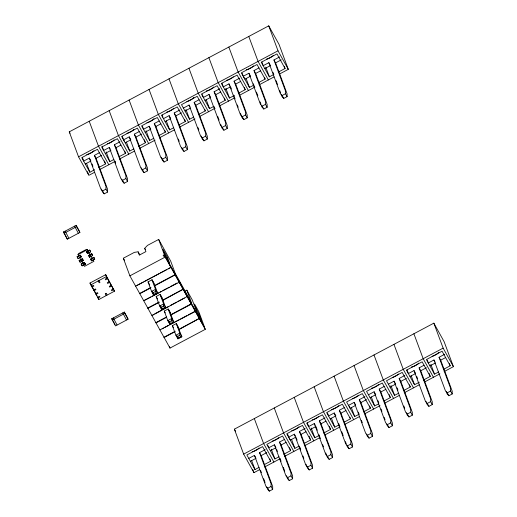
<?xml version="1.0" encoding="UTF-8"?>
<svg xmlns="http://www.w3.org/2000/svg" width="517" height="517" viewBox="0 0 517 517"><rect width="100%" height="100%" fill="white"/><g stroke="black" fill="none" stroke-linecap="round" stroke-linejoin="round"><path stroke-width="0.78" d="M101.364 188.963L102.489 191.994L104.227 193.843L107.575 192.065L105.953 189.144L105.966 186.366L94.437 155.358L99.374 152.735M107.575 192.065L107.588 189.28L96.059 158.28L94.437 155.358M121.592 179.121L122.439 181.389L124.17 183.238L127.518 181.461L125.896 178.546L125.915 175.767L114.38 144.76L120.022 141.761M127.518 181.461L127.531 178.682L116.002 147.675L114.38 144.76M141.257 167.767L142.382 170.791L144.12 172.639L147.468 170.862L145.846 167.941L145.859 165.162L134.33 134.155L139.26 131.531M147.468 170.862L147.481 168.083L135.952 137.076L134.33 134.155M161.207 157.168L162.332 160.192L164.063 162.041L167.411 160.264L165.789 157.342L165.808 154.564L154.273 123.557L159.21 120.933M167.411 160.264L167.424 157.485L155.895 126.478L154.273 123.557M181.435 147.319L182.275 149.587L184.013 151.436L187.361 149.659L185.739 146.744L185.752 143.965L174.223 112.958L179.864 109.959M187.361 149.659L187.374 146.88L175.838 115.873L174.223 112.958M201.1 135.965L202.225 138.989L203.957 140.837L207.304 139.06L205.682 136.139L205.695 133.36L194.166 102.353L199.103 99.736M207.304 139.06L207.317 136.281L195.788 105.274L194.166 102.353M220.765 124.61L222.168 128.39L223.906 130.239L227.247 128.462L225.632 125.541L225.645 122.762L214.116 91.755L219.757 88.756M227.247 128.462L227.267 125.683L215.731 94.676L214.116 91.755M240.431 113.249L242.118 117.786L243.85 119.64L247.197 117.857L245.575 114.942L245.588 112.163L234.059 81.156L239.701 78.157M247.197 117.857L247.21 115.078L235.681 84.071L234.059 81.156M261.499 105.675L262.061 107.187L263.799 109.035L267.14 107.258L265.525 104.337L265.538 101.558L254.009 70.551L258.939 67.934M267.14 107.258L267.16 104.479L255.624 73.472L254.009 70.551M266.753 487.033L267.599 489.302L269.338 491.15L272.679 489.373L271.057 486.452L271.076 483.673L259.54 452.666L265.182 449.667M272.679 489.373L272.698 486.594L261.163 455.587L259.54 452.666M281.164 94.32L282.011 96.589L283.743 98.437L287.09 96.66L285.468 93.739L285.481 90.96L273.952 59.953L279.594 56.954M287.09 96.66L287.103 93.881L275.574 62.874L273.952 59.953M286.418 475.672L287.542 478.703L289.281 480.552L292.628 478.774L291.006 475.853L291.019 473.074L279.49 442.067L284.428 439.444M292.628 478.774L292.641 475.989L281.112 444.988L279.49 442.067M306.083 464.318L307.492 468.098L309.231 469.947L312.572 468.169L310.95 465.255L310.969 462.476L299.433 431.469L305.075 428.47M312.572 468.169L312.585 465.39L301.056 434.383L299.433 431.469M325.749 452.963L327.435 457.5L329.174 459.348L332.521 457.571L330.899 454.65L330.912 451.871L319.383 420.864L325.025 417.865M332.521 457.571L332.534 454.792L321.005 423.785L319.383 420.864M346.823 445.389L347.385 446.901L349.124 448.75L352.465 446.972L350.843 444.051L350.862 441.272L339.326 410.265L344.264 407.642M352.465 446.972L352.478 444.193L340.949 413.186L339.326 410.265M366.488 434.028L367.328 436.296L369.067 438.145L372.414 436.367L370.792 433.453L370.805 430.674L359.276 399.667L364.918 396.668M372.414 436.367L372.427 433.589L360.898 402.581L359.276 399.667M386.716 424.186L387.278 425.698L389.01 427.546L392.358 425.769L390.736 422.848L390.755 420.069L379.219 389.062L384.157 386.445M392.358 425.769L392.371 422.99L380.842 391.983L379.219 389.062M406.381 412.831L407.222 415.099L408.96 416.948L412.308 415.17L410.685 412.249L410.698 409.47L399.169 378.463L404.811 375.465M412.308 415.17L412.32 412.392L400.791 381.384L399.169 378.463M426.047 401.47L427.171 404.494L428.903 406.349L432.251 404.565L430.629 401.651L430.648 398.872L419.113 367.865L424.05 365.241M432.251 404.565L432.264 401.787L420.735 370.779L419.113 367.865M446.274 391.627L447.115 393.896L448.853 395.744L452.201 393.967L450.578 391.052L450.591 388.267L439.062 357.266L444.704 354.268M452.201 393.967L452.213 391.188L440.684 360.181L439.062 357.266M152.528 292.144L153.614 295.071L154.396 294.386L153.387 292.564L151.591 291.42L155.514 289.333L157.543 292.984L156.36 293.339L155.346 291.517L155.514 289.333L151.979 279.82L148.049 281.907L151.591 291.42L153.614 295.071L157.543 292.984L153.84 283.025L152.153 279.988M160.36 306.006L161.718 309.664L162.5 308.979L161.491 307.156L159.695 306.012L163.618 303.925L165.647 307.576L164.464 307.938L163.45 306.109L163.618 303.925L160.083 294.412L156.153 296.5L159.695 306.012L161.718 309.664L165.647 307.576L161.944 297.624L160.593 295.188M169.007 322.059L169.822 324.256L170.604 323.571L169.595 321.748L167.799 320.611L171.722 318.524L173.751 322.169L172.568 322.53L171.554 320.702L171.722 318.524L168.187 309.004L164.257 311.092L167.799 320.611L169.822 324.256L173.751 322.169L170.048 312.216L168.697 309.78M177.111 336.651L177.926 338.848L178.708 338.163L177.699 336.341L175.903 335.203L179.826 333.116L181.855 336.761L180.672 337.123L179.664 335.3L179.826 333.116L176.291 323.597L172.361 325.684L175.903 335.203L177.926 338.848L181.855 336.761L177.137 324.986M78.849 255.831L80.381 255.295L81.195 256.755L79.618 257.589M80.872 259.476L82.41 258.946L83.218 260.406L81.647 261.24M82.901 263.127L84.433 262.591L85.247 264.051L83.67 264.885M78.758 256.044L77.996 254.674L78.642 253.517L86.494 249.343L87.425 249.666L92.381 258.59M158.674 239.449L164.348 254.719L163.172 255.346L163.501 256.225L164.677 255.598L205.339 329.303L170.003 348.083L129.883 275.845L123.33 258.229L134.42 252.341L138.117 251.824L139.332 255.101L145.91 251.605L144.695 248.334L147.487 245.394L158.674 239.449L170.623 260.975L175.263 273.454L191.471 302.639L186.831 290.16L184.873 291.207M94.54 172.316L88.84 175.347L78.545 156.813L69.265 131.854L268.73 25.85L279.025 44.384L288.305 69.343L279.755 73.886M78.545 156.813L278.01 50.808L268.73 25.85M90.637 160.399L89.338 158.066L83.696 161.065L82.339 157.401M103.646 150.466L109.287 147.468L110.257 149.219M130.53 139.202L129.231 136.863L123.589 139.861L122.225 136.204M143.539 129.263L149.18 126.264L150.796 129.185L145.161 132.184M163.482 118.664L169.124 115.666L170.423 117.999M183.432 108.059L189.073 105.061L190.043 106.812M203.375 97.461L209.017 94.462L210.316 96.795M229.936 85.615L228.966 83.864L223.325 86.862L221.961 83.198M244.89 79.179L250.532 76.18L248.91 73.265L243.268 76.257L244.567 78.597M270.152 65L268.859 62.66L263.218 65.659L261.854 61.995M85.318 163.986L90.96 160.987M96.059 158.28L101.694 155.281M105.268 153.381L110.903 150.382M116.002 147.675L120.939 145.051M125.211 142.782L130.853 139.784M135.952 137.076L141.587 134.077M155.895 126.478L160.832 123.854M165.104 121.579L170.746 118.58M175.838 115.873L181.48 112.874M185.054 110.981L190.689 107.982M195.788 105.274L200.725 102.65M204.997 100.382L210.639 97.383M215.731 94.676L220.669 92.052M224.94 89.777L230.582 86.785L231.429 89.053M235.681 84.071L240.618 81.453M255.624 73.472L260.562 70.848M264.833 68.58L270.475 65.581M275.574 62.874L281.216 59.875M98.741 167.534L105.571 163.902L97.467 149.31L81.764 157.659L89.868 172.251L94.643 169.712M119.375 156.567L125.521 153.303L117.417 138.711L101.707 147.054L109.811 161.647L113.908 159.475M138.634 146.33L145.464 142.705L137.36 128.106L121.657 136.456L129.761 151.048L133.858 148.87M159.268 135.37L165.414 132.1L157.31 117.508L141.6 125.857L149.704 140.45L153.801 138.272M179.212 124.765L185.357 121.501L177.253 106.909L161.55 115.252L169.654 129.851L173.751 127.673M198.476 114.528L205.307 110.903L197.203 96.304L181.493 104.654L189.597 119.246L193.694 117.068M219.105 103.568L225.25 100.298L217.146 85.706L201.443 94.055L209.547 108.648L213.644 106.47M238.369 93.331L245.2 89.7L237.09 75.107L221.386 83.45L229.49 98.049L234.272 95.509M258.998 82.365L265.143 79.101L257.039 64.509L241.336 72.852L249.44 87.444L253.537 85.266M278.262 72.128L285.087 68.496L276.983 53.904L261.279 62.253L269.383 76.846L273.48 74.668M100.24 169.292L115.201 161.336M119.472 159.068L134.433 151.119M140.133 148.088L155.094 140.139M159.365 137.865L174.326 129.916M179.309 127.266L194.987 118.936M199.258 116.668L214.93 108.337M219.202 106.063L234.162 98.114M239.862 95.089L254.823 87.134M259.095 84.866L274.055 76.917M89.338 158.066L100.867 189.073L102.605 190.922L105.953 189.144M109.287 147.468L120.816 178.475L122.555 180.323L125.896 178.546M129.231 136.863L140.76 167.87L142.498 169.718L145.846 167.941M149.18 126.264L160.709 157.271L162.448 159.12L165.789 157.342M169.124 115.666L180.653 146.673L182.391 148.521L185.739 146.744M189.073 105.061L200.602 136.068L202.341 137.916L205.682 136.139M209.017 94.462L220.546 125.469L222.284 127.318L225.632 125.541M228.966 83.864L240.495 114.871L242.234 116.719L245.575 114.942M248.91 73.265L260.439 104.266L262.177 106.121L265.525 104.337M268.859 62.66L280.388 93.667L282.12 95.516L285.468 93.739M63.585 231.997L76.154 225.322L79.392 231.157L79.883 232.476L67.32 239.158L63.585 231.997L67.32 239.158M64.082 233.316L76.645 226.64L76.154 225.322M77.996 254.674L87.425 249.666M77.156 256.729L80.297 255.062L81.247 256.904L78.106 258.571L77.156 256.729L78.106 258.571M87.205 251.391L89.719 250.054L90.669 251.895L87.528 253.563L86.572 251.721M77.298 257.111L80.439 255.443M86.714 252.102L89.855 250.435L89.719 250.054M89.04 252.58L87.47 253.42L86.662 251.96L88.019 250.958M79.179 260.381L82.319 258.707L83.276 260.549L80.135 262.222L79.179 260.381L80.135 262.222M89.228 255.036L91.742 253.705L92.692 255.54L89.551 257.214L88.601 255.372M79.321 260.762L82.462 259.088M88.743 255.753L91.884 254.086L91.742 253.705M91.07 256.232L89.499 257.065L88.685 255.605L90.048 254.603M81.208 264.025L84.349 262.358L85.299 264.2L82.158 265.867L81.208 264.025L82.158 265.867M93.771 257.35L90.624 259.017L90.766 259.405L91.58 260.859L94.721 259.191L93.771 257.35L94.721 259.191M81.35 264.407L84.491 262.739M90.766 259.405L93.913 257.731M93.092 259.877L91.522 260.717L90.714 259.256L92.071 258.254M89.997 283.025L105.701 274.676L114.515 291.174L98.812 299.524L89.997 283.025L96.944 295.53M90.708 284.932L106.412 276.582L105.701 274.676M129.883 275.845L165.22 257.065L164.677 255.598M166.151 258.015L167.456 257.317L162.997 249.291L165.181 255.165L169.641 263.192L167.456 257.317M137.063 285.384L143.422 282.004M144.838 281.248L151.197 277.868M152.612 277.118L158.971 273.739M160.386 272.989L166.745 269.609M168.161 268.853L170.28 267.728M143.758 300.726L179.205 282.243L175.043 274.65L170.991 267.354L135.648 286.134M139.7 293.43L151.009 287.42M154.544 285.546L175.043 274.65M139.81 293.727L150.415 288.092M154.654 285.836L175.153 274.941M153.387 292.564L155.346 291.517M154.396 294.386L156.36 293.339M144.463 300.351L150.822 296.971M152.237 296.222L158.596 292.842M160.011 292.086L161.427 291.336M162.836 290.586L166.371 288.706M167.786 287.956L169.201 287.206M170.61 286.457L176.976 283.07M111.762 318.75L124.326 312.068L127.57 317.91L128.061 319.228L115.498 325.904L111.762 318.75L115.007 324.586M112.254 320.068L124.817 313.392L124.326 312.068M147.81 308.022L159.113 302.012M162.648 300.138L183.147 289.242L179.205 282.243M147.914 308.319L159.223 302.309M162.758 300.429L183.147 289.242M161.491 307.156L163.45 306.109M162.5 308.979L164.464 307.938M153.271 314.569L151.966 315.616L187.199 296.538L195.413 311.428L159.966 329.911M154.686 313.819L161.046 310.439M162.461 309.689L168.82 306.303M170.235 305.553L176.594 302.174M178.01 301.424L184.369 298.044M155.914 322.614L166.513 316.986M170.752 314.73L191.251 303.834M156.018 322.912L166.623 317.276M170.862 315.021L191.361 304.132M169.595 321.748L171.554 320.702M170.604 323.571L172.568 322.53M195.529 310.917L196.835 310.219L194.534 304.022L198.787 311.686L204.467 326.957L164.348 254.719M162.086 328.786L163.495 328.036M164.91 327.287L168.445 325.406M169.86 324.657L171.269 323.907M172.684 323.151L179.044 319.771M180.459 319.021L186.818 315.641M188.233 314.892L194.592 311.512M197.752 314.931L199.064 314.233L196.835 310.219M164.018 337.213L175.321 331.203M178.856 329.323L199.355 318.427L195.413 311.428M164.128 337.504L174.727 331.869M178.966 329.613L199.355 318.427M177.699 336.341L179.664 335.3M178.708 338.163L180.672 337.123M259.65 469.63L253.95 472.654L243.656 454.12L234.375 429.162L433.841 323.157L444.129 341.692L453.415 366.65L444.148 371.574M243.656 454.12L443.121 348.115L433.841 323.157M248.806 458.372L254.448 455.374L255.741 457.713M275.367 446.526L274.391 444.775L268.75 447.774L267.935 445.576M295.31 435.928L294.341 434.177L288.699 437.175L289.998 439.508M315.26 425.323L314.284 423.572L308.643 426.57L307.285 422.912M328.592 415.972L334.234 412.973L335.856 415.894L330.214 418.893M348.536 405.373L354.177 402.375L355.476 404.708M368.485 394.768L374.127 391.776L375.749 394.691L370.107 397.689M388.429 384.17L394.07 381.171L395.369 383.511M415.313 372.906L414.02 370.573L408.378 373.571L407.015 369.907M428.322 362.973L433.963 359.974L434.939 361.726M250.428 461.293L256.07 458.295M261.163 455.587L266.804 452.588M270.372 450.695L276.013 447.696M281.112 444.988L286.043 442.365M290.321 440.09L295.963 437.091M301.056 434.383L305.993 431.76M310.265 429.491L315.906 426.493L317.315 430.273M321.005 423.785L325.936 421.161M340.949 413.186L345.886 410.563M355.095 405.664L350.158 408.288L349.188 406.536M360.898 402.581L366.534 399.583M380.842 391.983L385.779 389.359M390.051 387.091L395.692 384.092M400.791 381.384L406.427 378.386M410 376.486L415.636 373.494M420.735 370.779L426.376 367.787M429.944 365.887L435.585 362.889M440.684 360.181L445.615 357.557M264.536 464.479L270.682 461.216L262.578 446.617L246.868 454.966L254.971 469.559L259.069 467.381M283.801 454.243L290.625 450.611L282.521 436.018L266.817 444.368L274.921 458.96L279.018 456.782M304.429 443.276L310.575 440.012L302.471 425.42L286.761 433.763L294.864 448.355L298.962 446.184M323.694 433.039L330.518 429.414L322.414 414.815L306.71 423.164L314.814 437.757L318.911 435.579M344.322 422.079L350.468 418.809L342.364 404.216L326.654 412.566L334.757 427.158L338.855 424.98M363.587 411.842L370.411 408.21L362.307 393.618L346.603 401.961L354.707 416.56L358.804 414.382M384.215 400.875L390.361 397.612L382.257 383.019L366.547 391.363L374.651 405.955L378.748 403.777M403.48 390.639L410.304 387.007L402.2 372.414L386.496 380.764L394.6 395.356L398.697 393.178M423.423 380.04L430.254 376.408L422.15 361.816L406.44 370.166L414.544 384.758L419.326 382.218M444.051 369.073L450.197 365.81L442.093 351.217L426.389 359.561L434.493 374.153L438.59 371.975M264.633 466.98L280.304 458.65M284.583 456.375L300.254 448.045M304.526 445.777L319.487 437.828M325.187 434.797L340.147 426.848M344.419 424.573L359.38 416.624M365.08 413.594L380.04 405.645M385.023 402.995L399.273 395.427M404.262 392.771L419.216 384.822M424.916 381.798L439.877 373.843M254.448 455.374L265.977 486.381L267.716 488.229L271.057 486.452M274.391 444.775L285.927 475.782L287.659 477.63L291.006 475.853M294.341 434.177L305.87 465.184L307.609 467.032L310.95 465.255M314.284 423.572L325.82 454.579L327.552 456.427L330.899 454.65M334.234 412.973L345.763 443.98L347.502 445.828L350.843 444.051M354.177 402.375L365.713 433.382L367.445 435.23L370.792 433.453M374.127 391.776L385.656 422.777L387.395 424.631L390.736 422.848M394.07 381.171L405.606 412.178L407.338 414.027L410.685 412.249M414.02 370.573L425.549 401.58L427.288 403.428L430.629 401.651M433.963 359.974L445.492 390.981L447.231 392.83L450.578 391.052M278.01 50.808L288.305 69.343M443.121 348.115L453.415 366.65M282.12 95.516L283.743 98.437M447.231 392.83L448.853 395.744M268.355 79.941L258.067 61.407L248.78 36.448M433.466 377.255L423.171 358.72L413.891 333.762M262.177 106.121L263.799 109.035M427.288 403.428L428.903 406.349M248.412 90.546L238.117 72.012L228.837 47.053M413.522 387.853L403.228 369.319L393.948 344.361M242.234 116.719L243.85 119.64M407.338 414.027L408.96 416.948M228.462 101.145L218.174 82.61L208.887 57.652M393.573 398.452L383.278 379.917L373.998 354.959M222.284 127.318L223.906 130.239M387.395 424.631L389.01 427.546M208.519 111.743L198.224 93.209L188.944 68.25M373.629 409.05L363.335 390.522L354.055 365.564M202.341 137.916L203.957 140.837M367.445 435.23L369.067 438.145M188.569 122.342L178.281 103.814L169.001 78.855M353.68 419.655L343.385 401.121L334.105 376.163M182.391 148.521L184.013 151.436M347.502 445.828L349.124 448.75M168.626 132.947L158.331 114.412L149.051 89.454M333.736 430.254L323.442 411.719L314.162 386.761M162.448 159.12L164.063 162.041M327.552 456.427L329.174 459.348M148.676 143.545L138.388 125.011L129.108 100.052M313.787 440.852L303.492 422.324L294.212 397.36M142.498 169.718L144.12 172.639M307.609 467.032L309.231 469.947M123.912 140.45L124.565 141.613M128.733 154.144L118.438 135.609L109.158 110.651M293.843 451.457L283.549 432.923L274.268 407.965M186.831 290.16L192.305 300.009L196.79 312.081L201.249 320.107L199.064 314.233M122.555 180.323L124.17 183.238M165.22 257.065L171.101 267.644M183.257 289.539L187.309 296.836M199.465 318.724L205.339 329.303M287.659 477.63L289.281 480.552M108.79 164.749L98.495 146.214L89.215 121.256M273.894 462.056L263.605 443.521L254.319 418.563M144.695 248.334L145.367 249.549M138.117 251.824L139.803 254.868M102.605 190.922L104.227 193.843M151.979 279.82L154.001 283.471M160.083 294.412L162.105 298.063M168.187 309.004L170.209 312.656M176.291 323.597L178.313 327.248M267.716 488.229L269.338 491.15M69.265 131.854L70.028 133.224M234.375 429.162L235.519 431.223M148.049 281.907L149.736 284.945M156.153 296.5L157.504 298.929M164.257 311.092L165.272 312.914M172.361 325.684L173.376 327.513M123.33 258.229L124.5 260.335M106.412 276.582L114.515 291.174M76.645 226.64L79.883 232.476M89.855 250.435L90.669 251.895M91.884 254.086L92.692 255.54M124.817 313.392L128.061 319.228M93.144 259.967L93.907 261.337L84.484 266.345L79.521 257.421M449.363 363.561L450.197 365.81M430.868 364.414L434.493 374.153M427.236 360.039L428.05 362.236M429.136 373.41L430.254 376.408M416.767 376.518L417.607 378.787M411.202 375.762L414.544 384.758M409.47 384.764L410.304 387.007M284.253 66.254L285.087 68.496M397.101 387.873L397.941 390.141M403.848 406.019L404.695 408.294M390.975 385.617L394.6 395.356M273.008 72.386L273.855 74.655M276.104 80.704L277.506 84.484M279.755 90.54L280.602 92.808M389.243 394.613L390.361 397.612M265.764 67.107L269.383 76.846M264.588 77.602L265.143 79.101M377.998 400.74L378.838 403.008M381.087 409.063L381.934 411.332M384.183 417.381L385.029 419.649M371.309 396.966L374.651 405.955M253.343 83.741L254.752 87.528M256.438 92.065L257.841 95.845M260.096 101.894L260.936 104.163M369.577 405.961L370.411 408.21M246.092 78.455L249.44 87.444M242.182 73.33L242.996 75.527M244.36 87.451L245.2 89.7M358.333 412.101L359.173 414.369M361.422 420.418L362.268 422.686M351.36 407.564L354.707 416.56M233.678 95.102L235.086 98.883M237.335 104.932L238.175 107.2M349.906 417.309L350.468 418.809M225.871 88.304L229.49 98.049M224.417 98.056L225.25 100.298M338.667 423.455L339.507 425.724M341.756 431.773L343.165 435.553M345.414 441.608L346.261 443.877M331.416 418.169L334.757 427.158M214.012 106.457L214.859 108.725M217.67 116.286L219.072 120.067M327.5 413.044L328.321 415.241M329.407 426.415L330.518 429.414M206.199 99.658L209.547 108.648M202.289 94.533L203.103 96.731M204.745 109.404L205.307 110.903M319.002 434.81L320.404 438.59M322.66 444.646L323.5 446.914M311.189 428.018L314.814 437.757M198.005 127.647L198.845 129.916M309.179 436.264L310.575 440.012M185.978 109.507L189.597 119.246M184.524 119.253L185.357 121.501M296.241 437.847L297.088 440.116M299.337 446.171L300.739 449.952M302.994 456L303.834 458.269M291.523 439.366L294.864 448.355M178.339 139.002L179.186 141.27M287.607 434.241L288.428 436.438M289.514 447.612L290.625 450.611M166.306 120.855L169.654 129.851M162.118 115L162.939 117.197M164.852 130.601L165.414 132.1M276.576 449.208L277.422 451.477M280.233 459.038L281.074 461.306M283.329 467.355L284.731 471.136M271.296 449.221L274.921 458.96M269.842 458.967L270.682 461.216M146.085 130.711L149.704 140.45M142.446 126.335L143.267 128.533M144.353 139.706L145.464 142.705M260.568 470.392L261.415 472.661M263.664 478.716L265.066 482.497M251.63 460.569L254.971 469.559M252.826 469.63L253.95 472.654M126.413 142.059L129.761 151.048M124.681 151.054L125.521 153.303M114.845 160.974L115.685 163.243M106.192 151.908L109.811 161.647M102.011 146.072L103.374 149.73M104.46 160.903L105.571 163.902M169.453 346.616L170.003 348.083M92.084 164.012L92.931 166.28M86.52 163.256L89.868 172.251M87.431 171.566L88.562 174.591M126.439 319.913L122.755 312.901M113.65 289.572L111.743 290.761L111.336 290.031L113.249 288.841M111.627 285.92L109.72 287.116L109.313 286.386L111.22 285.19M109.598 282.276L107.691 283.465L107.284 282.734L109.197 281.545M107.575 278.624L105.668 279.813L105.261 279.09L107.168 277.894M117.01 324.922L113.333 317.91M91.438 260.478L91.58 260.859M89.409 256.833L89.551 257.214M87.386 253.181L87.528 253.563M78.261 233.167L74.584 226.155M98.101 297.618L98.812 299.524M97.946 297.915L99.962 297.023L99.561 296.293L97.539 297.191M85.156 263.819L85.299 264.2M95.923 294.27L97.939 293.372L97.532 292.641L95.516 293.54M83.134 260.167L83.276 260.549M93.894 290.619L95.91 289.727L95.509 288.997L93.487 289.895M81.104 256.522L81.247 256.904M91.871 286.974L93.887 286.075L93.48 285.345L91.464 286.244M68.839 238.175L65.161 231.164M438.843 352.258A5.344 1.861 -29 0 1 438.616 352.542M438.358 352.84A5.344 1.861 -29 0 1 432.076 356.316M418.673 363.147A5.344 1.861 -29 0 1 418.408 363.438M418.111 363.735A5.344 1.861 -29 0 1 411.383 367.018M398.465 374.037A5.344 1.861 -29 0 1 392.183 377.513M378.78 384.344A5.344 1.861 -29 0 1 371.49 388.222M358.572 395.24A5.344 1.861 -29 0 1 352.29 398.717M338.887 405.548A5.344 1.861 -29 0 1 331.597 409.419M318.679 416.443A5.344 1.861 -29 0 1 318.375 416.741M318.045 417.038A5.344 1.861 -29 0 1 312.397 419.92M298.994 426.751A5.344 1.861 -29 0 1 291.704 430.622M278.786 437.641A5.344 1.861 -29 0 1 278.482 437.938M278.152 438.242A5.344 1.861 -29 0 1 272.116 441.182M259.101 447.948A5.344 1.861 -29 0 1 258.836 448.245M258.539 448.543A5.344 1.861 -29 0 1 252.173 451.787M273.247 55.526A5.344 1.861 -29 0 1 266.578 59.074M253.563 65.833A5.344 1.861 -29 0 1 246.273 69.711M233.354 76.729A5.344 1.861 -29 0 1 233.057 77.027M232.721 77.33A5.344 1.861 -29 0 1 226.685 80.271M213.67 87.037A5.344 1.861 -29 0 1 213.411 87.328M213.107 87.631A5.344 1.861 -29 0 1 206.38 90.908M193.946 97.351A5.344 1.861 -29 0 1 193.726 97.635M193.461 97.933A5.344 1.861 -29 0 1 186.792 101.474M173.777 108.24A5.344 1.861 -29 0 1 173.518 108.531M173.214 108.829A5.344 1.861 -29 0 1 166.849 112.073M154.053 118.555A5.344 1.861 -29 0 1 153.833 118.839M153.568 119.13A5.344 1.861 -29 0 1 146.899 122.678M133.884 129.437A5.344 1.861 -29 0 1 133.625 129.735M133.321 130.032A5.344 1.861 -29 0 1 126.956 133.276M114.16 139.752A5.344 1.861 -29 0 1 113.94 140.036M113.675 140.333A5.344 1.861 -29 0 1 107.394 143.81M93.991 150.641A5.344 1.861 -29 0 1 93.732 150.932M93.428 151.229A5.344 1.861 -29 0 1 86.707 154.512M98.896 280.401L98.114 280.821L99.18 282.793L99.968 282.372L98.896 280.401M106.043 293.32L105.261 293.734C105.604 296.603 108.344 295.149 106.043 293.32"/></g></svg>
